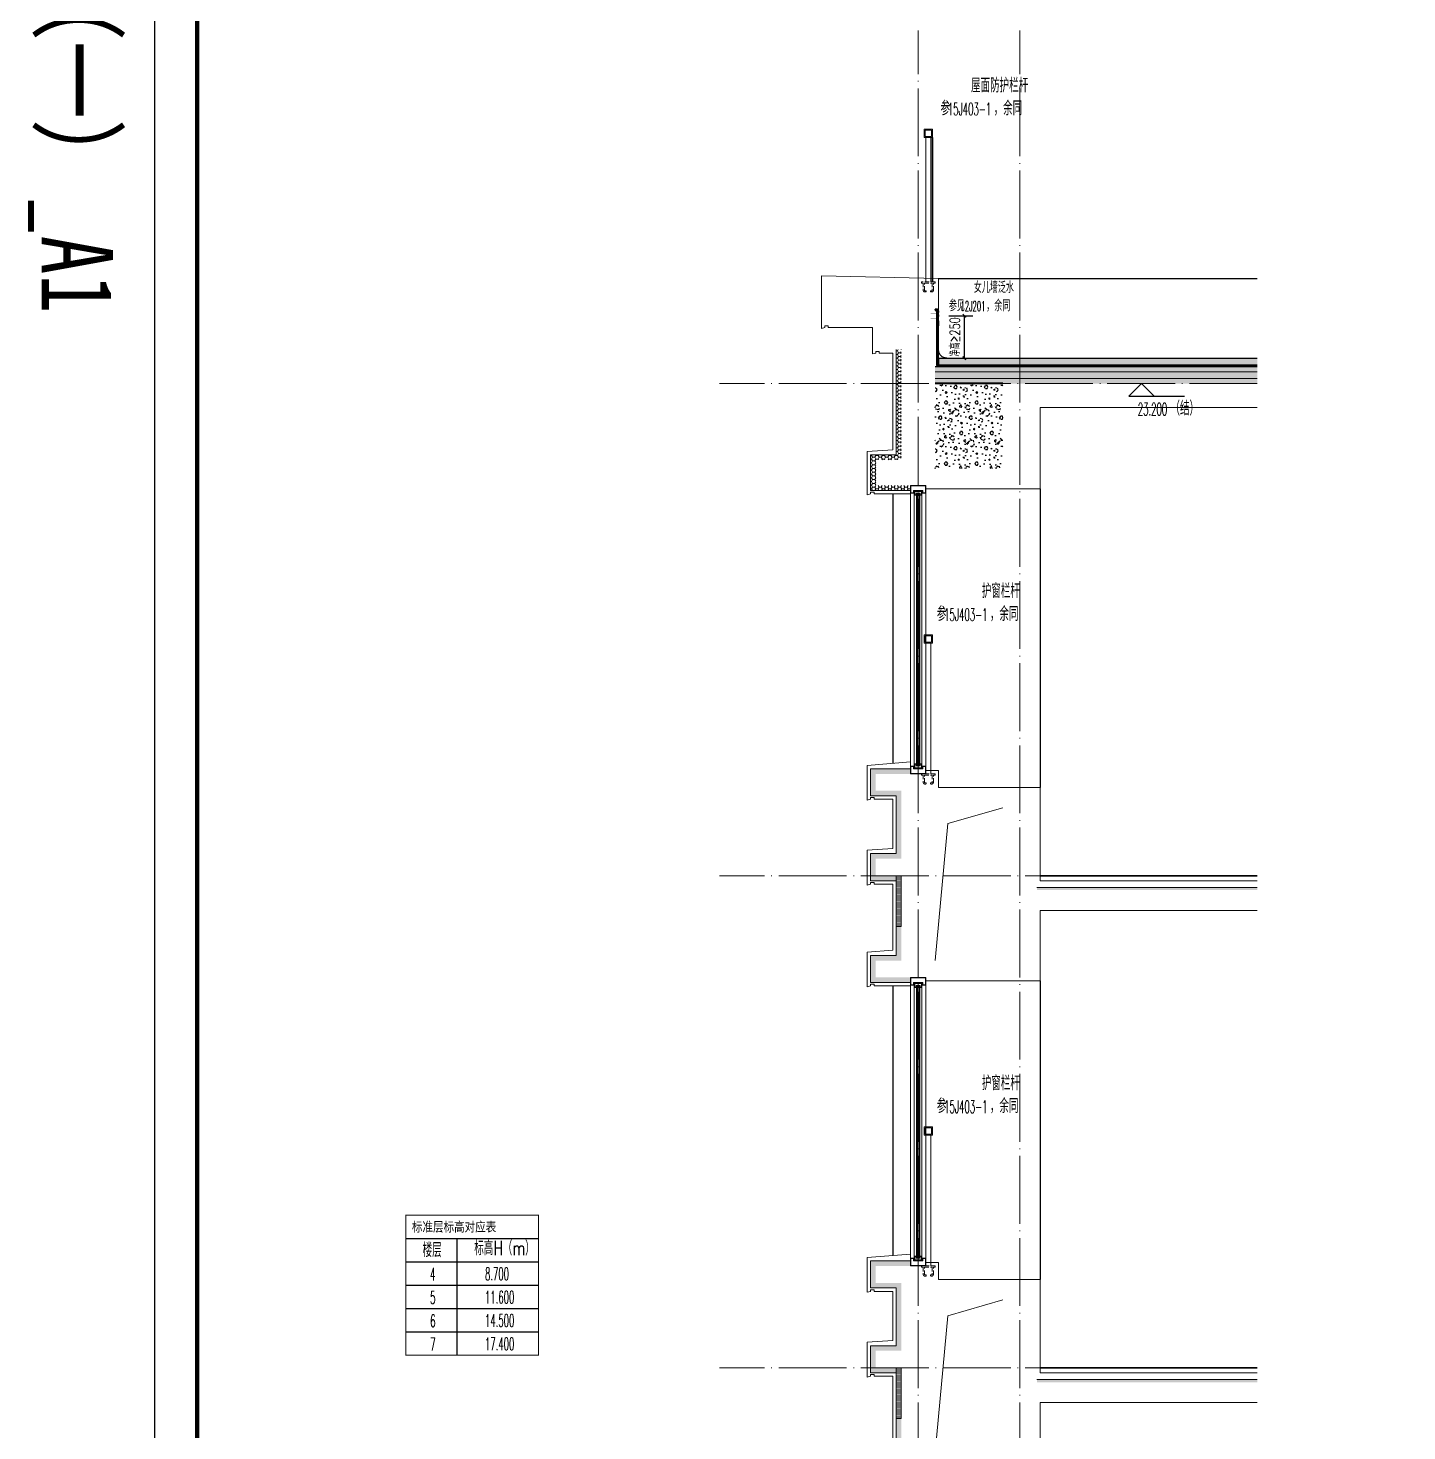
# Model space of a CAD drawing. Extents: x -518115 to 389031, y -231062 to 1628073.
# Drawn here: x 132084 to 140212, y -208077 to -199810 of the extents above; entities that cross this region are included whole.
import ezdxf
from ezdxf.xclip import XClip

# ---------------------------------------------------------------- set-up
doc = ezdxf.new("R2010")
doc.units = 0
doc.header["$LTSCALE"] = 1000
doc.header["$MEASUREMENT"] = 0
doc.header["$XCLIPFRAME"] = 0
doc.linetypes.add('DASH', pattern=[0.35, 0.25, -0.1])
doc.linetypes.add('DOTE', pattern=[2.42, 2, -0.2, 0.02, -0.2])
for name, color, linetype in [('3-屋面构造层', 157, 'Continuous'), ('C-Sheet-图框', 101, 'Continuous'), ('DIM_ELEV', 3, 'Continuous'), ('DIM_IDEN', 67, 'Continuous'), ('PUB_TEXT', 4, 'Continuous'), ('Stair-栏杆', 142, 'Continuous'), ('SURFACE', 6, 'Continuous'), ('图框', 140, 'Continuous'), ('导图字', 7, 'Continuous'), ('看线', 251, 'Continuous'), ('立面-看线', 251, 'Continuous')]:
    doc.layers.add(name, color=color, linetype=linetype)
for name, color, linetype, lineweight in [('DOTE', 19, 'DOTE', 9), ('PUB_HATCH', 8, 'Continuous', 9), ('S_WINDOW', 144, 'Continuous', 15), ('WALL', 9, 'Continuous', 40), ('内粉刷', 37, 'Continuous', 9), ('立面-栏杆', 105, 'Continuous', 15), ('立面-洞口示意', 152, 'Continuous', 13), ('细细', 250, 'Continuous', 0)]:
    doc.layers.add(name, color=color, linetype=linetype, lineweight=lineweight)
doc.layers.add('yichutu', color=7, linetype='Continuous', true_color=0xffffff, plot=False)
doc.styles.add('_TCH_DIM', font='SIMPLEX.shx', dxfattribs={"width": 0.7, "bigfont": 'GBCBIG.shx'})
doc.styles.add('_TCH_DIM_T3', font='SIMPLEX.shx', dxfattribs={"width": 0.494118, "bigfont": 'GBCBIG.shx'})
doc.styles.add('宋体', font='', dxfattribs={"height": 50})
doc.styles.add('黑体', font='')
doc.styles.get('宋体').set_extended_font_data('SimSun')
doc.styles.get('黑体').set_extended_font_data('SimHei')
doc.dimstyles.new('_TCH_ARCH&&20', dxfattribs={"dimtxt": 59.5, "dimasz": 20, "dimexe": 50, "dimexo": 60, "dimgap": 25.25, "dimtad": 1, "dimdec": 0, "dimzin": 0, "dimdsep": 46, "dimtxsty": '_TCH_DIM_T3', "dimblk": 'ARCHTICK', "dimcen": 0.09, "dimclrt": 7, "dimazin": 2, "dimtfac": 1, "dimtdec": 0, "dimtix": 1, "dimtmove": 2, "dimatfit": 3, "dimfxl": 1, "dimtolj": 1, "dimtzin": 0, "dimarcsym": 0})
pattern_1 = [(315, (-1092889.3176, -488431.8362), (-1.767766953, -1.767766953), []), (315, (-1092888.139, -488431.8362), (-1.767766953, -1.767766953), [])]
pattern_2 = [(315, (-1092889.3176, -490170.0743), (-1.767766953, -1.767766953), []), (315, (-1092888.139, -490170.0743), (-1.767766953, -1.767766953), [])]

# ---------------------------------------------------------------- blocks, each defined once
blk = doc.blocks.new('A$C008776C7')
at = {"layer": '细细'}
h = blk.add_hatch(dxfattribs=at)
h.set_pattern_fill('金属', color=256, style=0)
h.set_pattern_definition(pattern_1)
h.paths.add_polyline_path([(0, 1655), (20, 1655), (20, 1668.5), (70, 1668.5), (70, 1655), (90, 1655), (90, 1700), (0, 1700)])
h.paths.add_polyline_path([(18, 1670.5), (18, 1657), (2, 1657), (2, 1698), (88, 1698), (88, 1657), (72, 1657), (72, 1670.5)], flags=16)
h = blk.add_hatch(dxfattribs=at)
h.set_pattern_fill('金属', color=256, style=0)
h.set_pattern_definition(pattern_1)
h.paths.add_polyline_path([(67.5, 1666.5), (67.5, 1641.5), (55.5, 1641.5), (55.5, 1651.5), (34.5, 1651.5), (34.5, 1641.5), (22.5, 1641.5), (22.5, 1666.5)])
h.paths.add_polyline_path([(24.5, 1664.5), (24.5, 1643.5), (32.5, 1643.5), (32.5, 1653.5), (57.5, 1653.5), (57.5, 1643.5), (65.5, 1643.5), (65.5, 1664.5)], flags=16)
h = blk.add_hatch(color=256, dxfattribs=at)
edge = h.paths.add_edge_path()
edge.add_line((40.5, 1651.5), (40.5, 1639.5))
edge.add_arc((45, 1631.2), 9.44, 61.51755, 118.48245, ccw=False)
edge.add_line((49.5, 1639.5), (49.5, 1651.5))
edge.add_arc((45, 1659.8), 9.44, 241.51755, 298.48245, ccw=False)
h = blk.add_hatch(dxfattribs=at)
h.set_pattern_fill('金属', color=256, style=0)
h.set_pattern_definition(pattern_2)
h.paths.add_polyline_path([(0, 45), (20, 45), (20, 31.5), (70, 31.5), (70, 45), (90, 45), (90, 0), (0, 0)])
h.paths.add_polyline_path([(18, 29.5), (18, 43), (2, 43), (2, 2), (88, 2), (88, 43), (72, 43), (72, 29.5)], flags=16)
h = blk.add_hatch(dxfattribs=at)
h.set_pattern_fill('金属', color=256, style=0)
h.set_pattern_definition(pattern_2)
h.paths.add_polyline_path([(67.5, 33.5), (67.5, 58.5), (55.5, 58.5), (55.5, 48.5), (34.5, 48.5), (34.5, 58.5), (22.5, 58.5), (22.5, 33.5)])
h.paths.add_polyline_path([(24.5, 35.5), (24.5, 56.5), (32.5, 56.5), (32.5, 46.5), (57.5, 46.5), (57.5, 56.5), (65.5, 56.5), (65.5, 35.5)], flags=16)
h = blk.add_hatch(color=256, dxfattribs=at)
edge = h.paths.add_edge_path()
edge.add_line((40.5, 48.5), (40.5, 60.5))
edge.add_arc((45, 68.8), 9.44, 241.51755, 298.48245)
edge.add_line((49.5, 60.5), (49.5, 48.5))
edge.add_arc((45, 40.2), 9.44, 61.51755, 118.48245)
at = {"layer": 'S_WINDOW'}
for p, q in [((0, 45), (0, 1655)), ((90, 45), (90, 1655)), ((22.5, 58.5), (22.5, 1641.5)), ((67.5, 58.5), (67.5, 1641.5))]:
    blk.add_line(p, q, dxfattribs=at)
for points in [[(90, 1700), (90, 1655), (70, 1655), (70, 1668.5), (20, 1668.5), (20, 1655), (0, 1655), (0, 1700)], [(88, 1698), (88, 1657), (72, 1657), (72, 1670.5), (18, 1670.5), (18, 1657), (2, 1657), (2, 1698)], [(67.5, 1666.5), (67.5, 1641.5), (55.5, 1641.5), (55.5, 1651.5), (34.5, 1651.5), (34.5, 1641.5), (22.5, 1641.5), (22.5, 1666.5)], [(65.5, 1664.5), (65.5, 1643.5), (57.5, 1643.5), (57.5, 1653.5), (32.5, 1653.5), (32.5, 1643.5), (24.5, 1643.5), (24.5, 1664.5)], [(90, 0), (90, 45), (70, 45), (70, 31.5), (20, 31.5), (20, 45), (0, 45), (0, 0)], [(88, 2), (88, 43), (72, 43), (72, 29.5), (18, 29.5), (18, 43), (2, 43), (2, 2)], [(67.5, 33.5), (67.5, 58.5), (55.5, 58.5), (55.5, 48.5), (34.5, 48.5), (34.5, 58.5), (22.5, 58.5), (22.5, 33.5)], [(65.5, 35.5), (65.5, 56.5), (57.5, 56.5), (57.5, 46.5), (32.5, 46.5), (32.5, 56.5), (24.5, 56.5), (24.5, 35.5)]]:
    blk.add_lwpolyline(points, close=True, dxfattribs=at)
at = {"layer": '细细'}
for points in [[(34.5, 1641.5), (34.5, 58.5)], [(40.5, 60.5), (40.5, 1651.5)], [(49.5, 60.5), (49.5, 1651.5)], [(55.5, 1641.5), (55.5, 58.5)]]:
    blk.add_lwpolyline(points, dxfattribs=at)
for points in [[(40.5, 1651.5), (40.5, 1639.5, -0.253805), (49.5, 1639.5), (49.5, 1651.5, -0.253805)], [(40.5, 48.5), (40.5, 60.5, 0.253805), (49.5, 60.5), (49.5, 48.5, 0.253805)]]:
    blk.add_lwpolyline(points, format="xyb", close=True, dxfattribs=at)
blk = doc.blocks.new('A$C02E370A9')
at = {"layer": 'PUB_TEXT', "style": '_TCH_DIM'}
for s, height, width, p in [('护窗栏杆', 84.4, 0.7, (290.1, 215.7)), ('参', 84.4, 0.7, (25.2, 81)), ('，余同', 84.4, 0.7, (337.7, 81)), ('15J403-1', 74.38, 0.494118, (68.2, 81))]:
    blk.add_text(s, height=height, dxfattribs=dict(at, width=width)).set_placement(p)
blk = doc.blocks.new('A$C164D20CD')
at = {"layer": '立面-栏杆'}
for p, q in [((-55, 0), (-55, 770)), ((-25, 770), (-25, 0))]:
    blk.add_line(p, q, dxfattribs=at)
at = {"layer": '立面-栏杆', "linetype": 'DASH', "ltscale": 0.1}
for p, q in [((0, 0), (-80, 0)), ((-80, 0), (-80, -7.1)), ((0, -7.1), (0, 0)), ((-80, -7.1), (-69.7, -7.1)), ((-69.7, -7.1), (-69.7, -51)), ((-62.5, -7.1), (-17.6, -7.1)), ((-62.5, -51), (-62.5, -7.1)), ((-55.3, -52.8), (-60.7, -52.8)), ((-60.7, -60), (-55.3, -60)), ((-52.6, -57.3), (-52.6, -55.5)), ((-27.5, -55.5), (-27.5, -57.3)), ((-19.4, -52.8), (-24.8, -52.8)), ((-24.8, -60), (-19.4, -60)), ((-17.6, -7.1), (-17.6, -51)), ((-10.4, -7.1), (0, -7.1)), ((-10.4, -51), (-10.4, -7.1))]:
    blk.add_line(p, q, dxfattribs=at)
at = {"layer": '立面-栏杆'}
for points in [[(-15, 820), (-65, 820), (-65, 770), (-15, 770)], [(-21, 814), (-59, 814), (-59, 776), (-21, 776)]]:
    blk.add_lwpolyline(points, close=True, dxfattribs=at)
at = {"layer": '立面-栏杆', "linetype": 'DASH', "ltscale": 0.1}
for centre, major_axis, start_param, end_param in [((-60.7, -51), (6.36, 6.36), 2.356194, 3.926991), ((-60.7, -51), (1.27, 1.27), 2.356194, 3.926991), ((-55.3, -55.5), (1.91, 1.91), 5.497787, 7.068583), ((-55.3, -57.3), (1.91, 1.91), 3.926991, 5.497787), ((-24.8, -55.5), (1.91, 1.91), 0.785398, 2.356194), ((-22.9, -55.4), (3.53, 3.53), 2.748894, 3.534292), ((-19.4, -51), (-6.36, 6.36), 2.356194, 3.926991), ((-19.4, -51), (-1.27, 1.27), 2.356194, 3.926991)]:
    blk.add_ellipse(centre, major_axis=major_axis, ratio=1, start_param=start_param, end_param=end_param, dxfattribs=at)
blk = doc.blocks.new('FSDFSFSFSFEFSFESF')
at = {"layer": 'PUB_HATCH'}
h = blk.add_hatch(dxfattribs=at)
h.set_pattern_fill('HONEY', color=256, scale=8, style=0)
h.set_pattern_definition([(0, (1159353.776, 417228.872), (19.05, 10.99852), [12.7, -25.4]), (120, (1159353.776, 417228.872), (-19.0499977, 10.998524), [12.7, -25.4]), (60, (1159353.776, 417228.872), (2.3e-06, 21.997044), [-25.4, 12.7])])
h.paths.add_polyline_path([(1114278.3, 465143.4), (1114128.3, 465143.4), (1114128.3, 465243.4), (1114278.3, 465243.4), (1114278.3, 465643.4), (1114128.3, 465643.4), (1114128.3, 465743.4), (1114333.3, 465743.4), (1114333.3, 465773.4), (1114098.3, 465773.4), (1114098.3, 465613.4), (1114248.3, 465613.4), (1114248.3, 465513.4), (1114248.3, 465273.4), (1114098.3, 465273.4), (1114098.3, 465113.4), (1114248.3, 465113.4), (1114248.3, 464673.4), (1114098.3, 464673.4), (1114098.3, 464513.4), (1114333.3, 464513.4), (1114333.3, 464543.4), (1114128.3, 464543.4), (1114128.3, 464643.4), (1114278.3, 464643.4)])
at = {"layer": '立面-看线'}
h = blk.add_hatch(dxfattribs=at)
h.set_pattern_fill('HONEY', color=256, scale=7)
h.set_pattern_definition([(0, (313825.034, 79696.42), (16.66875, 9.623705), [11.1125, -22.225]), (120, (313825.034, 79696.42), (-16.66874801, 9.62370845), [11.1125, -22.225]), (60, (313825.034, 79696.42), (1.99e-06, 19.24741345), [-22.225, 11.1125])])
h.paths.add_polyline_path([(1116376.8, 465073.4), (1115078.3, 465073.4), (1115078.3, 465058.4), (1116376.8, 465058.4)])
at = {"layer": 'PUB_HATCH', "color": 215, "true_color": 0xa953a0}
blk.add_line((1115078.3, 465073.4), (1116376.8, 465073.4), dxfattribs=at)
blk.add_lwpolyline([(1114333.3, 465773.4), (1114098.3, 465773.4), (1114098.3, 465613.4), (1114248.3, 465613.4), (1114248.3, 465513.4), (1114248.3, 465513.4), (1114248.3, 465273.4), (1114098.3, 465273.4), (1114098.3, 465113.4), (1114248.3, 465113.4), (1114248.3, 464673.4), (1114098.3, 464673.4), (1114098.3, 464513.4), (1114333.3, 464513.4)], dxfattribs=at)
at = {"layer": '内粉刷'}
for points in [[(1114333.3, 465813.4), (1114078.3, 465793.4), (1114078.3, 465593.4)], [(1114423.3, 465763.4), (1114498.3, 465763.4), (1114498.3, 465663.4), (1115098.3, 465663.4), (1115098.3, 465113.4)], [(1114118.3, 465593.4), (1114118.3, 465603.4), (1114098.3, 465603.4), (1114098.3, 465593.4), (1114078.3, 465588.4), (1114078.3, 465593.4)], [(1114118.3, 465593.4), (1114228.3, 465593.4), (1114228.3, 465493.4), (1114228.3, 465493.4), (1114228.3, 465303.4), (1114078.3, 465293.4), (1114078.3, 465093.4)], [(1114118.3, 465093.4), (1114118.3, 465103.4), (1114098.3, 465103.4), (1114098.3, 465093.4), (1114078.3, 465088.4), (1114078.3, 465093.4)], [(1114118.3, 465093.4), (1114228.3, 465093.4), (1114228.3, 464703.4), (1114078.3, 464693.4), (1114078.3, 464493.4)], [(1116376.8, 465113.4), (1115098.3, 465113.4)], [(1114423.3, 464523.4), (1115098.3, 464523.4), (1115098.3, 464938.4), (1116376.8, 464938.4)], [(1114118.3, 464493.4), (1114118.3, 464503.4), (1114098.3, 464503.4), (1114098.3, 464493.4), (1114078.3, 464488.4), (1114078.3, 464493.4)], [(1114118.3, 464493.4), (1114333.3, 464493.4)]]:
    blk.add_lwpolyline(points, dxfattribs=at)
at = {"layer": '看线'}
for p, q in [((1114228.3, 467393.4), (1114228.3, 465805.1)), ((1115098.3, 467423.4), (1115098.3, 465663.4))]:
    blk.add_line(p, q, dxfattribs=at)
at = {"layer": '看线', "color": 32}
for p, q in [((1116376.8, 465143.4), (1115098.3, 465143.4)), ((1115098.3, 465143.4), (1116376.8, 465143.4))]:
    blk.add_line(p, q, dxfattribs=at)
at = {"layer": '立面-洞口示意'}
blk.add_lwpolyline([(1114478.3, 464643.4), (1114552.4, 465449.9), (1114878.3, 465543.4)], dxfattribs=at)
for name, p in [('A$C008776C7', (1114333.3, 465743.4)), ('A$C02E370A9', (1114463.3, 466563.4)), ('A$C164D20CD', (1114478.3, 465743.4))]:
    blk.add_blockref(name, p)
blk = doc.blocks.new('_ArchTick')
at = {"color": 0, "linetype": 'ByBlock', "const_width": 0.4}
blk.add_lwpolyline([(-0.5, -0.5), (0.5, 0.5)], dxfattribs=at)
blk = doc.blocks.new('*D337')
at = {"layer": 'Defpoints', "color": 0, "transparency": 16777216}
for p in [(137450.6, -201505), (137603.1, -201505), (137450.6, -201755)]:
    blk.add_point(p, dxfattribs=at)
at = {"layer": 'DIM_IDEN', "color": 0, "lineweight": -2, "transparency": 16777216}
for p, q in [((137510.6, -201505), (137653.1, -201505)), ((137603.1, -201755), (137603.1, -201505)), ((137510.6, -201755), (137653.1, -201755))]:
    blk.add_line(p, q, dxfattribs=at)
at = {"layer": 'DIM_IDEN', "color": 0, "lineweight": -2, "transparency": 16777216, "xscale": 20, "yscale": 20, "zscale": 20}
for p, rotation in [((137603.1, -201505), 90), ((137603.1, -201755), 270)]:
    blk.add_blockref('_ArchTick', p, dxfattribs=dict(at, rotation=rotation))
at = {"layer": 'DIM_IDEN', "color": 7, "transparency": 16777216, "insert": (137546.5, -201630), "char_height": 59.5, "attachment_point": 5, "rotation": 90, "style": '_TCH_DIM_T3'}
blk.add_mtext('\\A1;{\\W0.70588;净高≥250}', dxfattribs=at)
blk = doc.blocks.new('A$C05102146')
at = {"layer": 'PUB_TEXT', "style": '_TCH_DIM'}
for s, height, width, p in [('屋面防护栏杆', 84.4, 0.7, (226.9, 215.7)), ('参', 84.4, 0.7, (47.3, 81)), ('，余同', 84.4, 0.7, (359.8, 81)), ('15J403-1', 74.38, 0.494118, (90.3, 81))]:
    blk.add_text(s, height=height, dxfattribs=dict(at, width=width)).set_placement(p)
blk = doc.blocks.new('A$C40486AD2')
at = {"layer": 'PUB_TEXT', "style": '_TCH_DIM'}
for s, height, width, p in [('女儿墙泛水', 67.52, 0.7, (254.8, 115.3)), ('，余同', 67.52, 0.7, (327.8, 7.5)), ('参见', 67.52, 0.7, (107.7, 7.5)), ('12J201', 59.5, 0.494118, (176.6, 7.5))]:
    blk.add_text(s, height=height, dxfattribs=dict(at, width=width)).set_placement(p)
blk = doc.blocks.new('FGHFG4334GDFGDFFGGGGGGDFG4G')
at = {"layer": 'SURFACE', "const_width": 2.25}
for points in [[(46.5, 0), (0, 0)], [(46.5, -27.6), (0, -27.6)]]:
    blk.add_lwpolyline(points, dxfattribs=at)
at = {"layer": 'SURFACE', "const_width": 1.5}
blk.add_lwpolyline([(46.5, 17.2, -1), (46.5, 5.2), (46.5, -6.8, -1), (46.5, -18.8), (46.5, -36.8), (52.5, -48), (52.5, -72.8)], format="xyb", dxfattribs=at)
blk = doc.blocks.new('FGDGDGD')
at = {"layer": '3-屋面构造层'}
h = blk.add_hatch(dxfattribs=at)
h.set_pattern_fill('隔热材料01', color=256, scale=7.692308, style=0)
h.set_pattern_definition([(270, (9.5186, 433.228), (3.846153863, -7e-16), [0.385980771, -3.460173092]), (270, (6.637, 433.228), (3.846153863, -7e-16), [0.385980771, -3.460173092]), (90, (8.5996, 430.618), (-3.846153863, 2e-16), [0.385980771, -3.460173092]), (90, (7.556, 430.618), (-3.846153863, 2e-16), [0.385980771, -3.460173092]), (180, (10.002, 430), (-5e-16, -3.846153863), [3.848019248, 0.001865385]), (135, (8.9282, 430.193), (2e-16, 3.846144175), [0.328307694, -5.110980792]), (116.56505, (12.5422, 430.4251), (8.6793e-06, 3.8461487416), [0.215769232, -8.384500037]), (116.56505, (8.696, 430.4251), (8.6793e-06, 3.8461487416), [0.215769232, -8.384500037]), (153.43495, (13.1603, 430), (-8.679e-06, 3.846148742), [0.431538463, -8.168730805]), (153.43495, (9.3142, 430), (-8.679e-06, 3.846148742), [0.431538463, -8.168730805]), (63.43495, (12.4457, 431.0041), (-8.6793e-06, 3.8461487416), [2.054923086, -6.545346183]), (63.43495, (8.5996, 431.0041), (-8.6793e-06, 3.8461487416), [2.054923086, -6.545346183]), (116.56505, (13.3647, 433.228), (8.6793e-06, 3.8461487416), [0.215769232, -8.384500037]), (116.56505, (9.5186, 433.228), (8.6793e-06, 3.8461487416), [0.215769232, -8.384500037]), (135, (9.422, 433.421), (2e-16, 3.846144175), [0.328307694, -5.110980792]), (153.43495, (13.036, 433.6532), (-8.679e-06, 3.846148742), [0.431538463, -8.168730805]), (153.43495, (9.19, 433.6532), (-8.679e-06, 3.846148742), [0.431538463, -8.168730805]), (45, (6.7336, 433.421), (2e-16, 3.846144175), [0.328307694, -5.110980792]), (63.43495, (10.4833, 433.228), (-8.6793e-06, 3.8461487416), [0.215769232, -8.384500037]), (63.43495, (6.6371, 433.228), (-8.6793e-06, 3.8461487416), [0.215769232, -8.384500037]), (26.56505, (10.812, 433.6532), (8.679e-06, 3.846148742), [0.431538463, -8.168730805]), (26.56505, (6.9658, 433.6532), (8.679e-06, 3.846148742), [0.431538463, -8.168730805]), (116.56505, (11.4023, 431.0041), (8.6793e-06, 3.8461487416), [2.054923086, -6.545346183]), (116.56505, (7.5561, 431.0041), (8.6793e-06, 3.8461487416), [2.054923086, -6.545346183]), (45, (7.2275, 430.193), (2e-16, 3.846144175), [0.328307694, -5.110980792]), (63.43495, (11.3058, 430.4251), (-8.6793e-06, 3.8461487416), [0.215769232, -8.384500037]), (63.43495, (7.4596, 430.4251), (-8.6793e-06, 3.8461487416), [0.215769232, -8.384500037]), (26.56505, (10.6877, 430), (8.679e-06, 3.846148742), [0.431538463, -8.168730805]), (26.56505, (6.8415, 430), (8.679e-06, 3.846148742), [0.431538463, -8.168730805])])
edge = h.paths.add_edge_path()
edge.add_arc((682180.8, 585366.2), 9.23, 450, 540, ccw=False)
edge.add_line((682180.8, 585375.4), (682191.6, 585375.4))
edge.add_line((682191.6, 585375.4), (682191.6, 585366.2))
edge.add_line((682191.6, 585366.2), (682171.6, 585366.2))
h = blk.add_hatch(dxfattribs=at)
h.set_pattern_fill('混凝土', color=256, scale=5, angle=-1.14576, style=0)
h.set_pattern_definition([(48.854237, (-82751.966, -43707.863), (35.7930991, -3.8540962), [3.75, -41.25]), (353.854237, (-82751.966, -43707.863), (-6.1841378, 37.7408106), [3, -33]), (99.305637, (-82748.983, -43708.185), (29.6089874, 33.886691), [3.1870095, -35.0571056]), (45.038437, (-82751.766, -43697.865), (53.1858973, -9.3413237), [5.625, -61.875]), (95.489837, (-82747.334, -43698.644), (47.6977146, 47.7616795), [4.7805144, -52.58565]), (350.038437, (-82751.766, -43697.865), (47.6976773, 47.7617167), [4.5, -49.5]), (19.854237, (-82746.817, -43700.465), (29.4368469, -20.7237073), [3.75, -41.25]), (324.854237, (-82746.817, -43700.465), (12.8883392, 36.0069862), [3, -33]), (70.305637, (-82744.364, -43702.192), (42.3251977, 15.2832459), [3.1870095, -35.0571056]), (36.3542372, (-82751.966, -43707.863), (0.9406985, 16.62920733), [0, -32.6, 0, -33.5, 0, -33.125]), (6.3542372, (-82751.966, -43707.863), (13.54517982, 19.45362572), [0, -19.1, 0, -31.85, 0, -12.625]), (326.3542372, (-82763.114, -43707.64), (26.66323482, -1.66123381), [0, -12.5, 0, -39, 0, -51.75]), (316.3542372, (-82768.113, -43707.54), (29.2535633, 4.4211788), [0, -16.25, 0, -25.9, 0, -36.75])])
h.paths.add_polyline_path([(674875.1, 585046.2), (674875.1, 585086.2), (682171.6, 585086.2), (682171.6, 585046.2)])
h = blk.add_hatch(dxfattribs=at)
h.set_pattern_fill('焦渣矿渣', color=256, scale=4, angle=-1.14576, style=0)
h.set_pattern_definition([(358.8542372, (-82751.966, -43697.863), (8.27546507, 13.69326162), [1.6, -14.4]), (298.8542372, (-82751.966, -43697.863), (15.99644496, -0.32013217), [1.6, -14.4]), (238.8542372, (-82750.366, -43697.895), (7.72097989, -14.0133938), [1.6, -14.4]), (268.8542372, (-82745.567, -43697.991), (15.83683295, -8.3183365), [2.4, -11.456]), (268.8542372, (-82743.967, -43698.023), (15.83683295, -8.3183365), [2.4, -11.456]), (268.8542372, (-82742.368, -43698.055), (15.83683295, -8.3183365), [2.4, -11.456])])
h.paths.add_polyline_path([(674875.1, 585006.2), (674875.1, 585036.2), (682191.6, 585036.2), (682191.6, 585006.2)])
h = blk.add_hatch(dxfattribs=at)
h.set_pattern_fill('隔热材料03', color=256, scale=12.5, style=0)
h.set_pattern_definition([(113.578, (-500407.8114, 374696.8656), (-0.0086926214, 6.2699620763), [1.075, -0.5693125, 2.8375, -0.5693125, 1.075, -0.6825]), (66.42, (-500406.1744, 374696.8656), (2.727787851, 6.0425e-05), [1.075, -0.5693125, 2.840375, -0.5693125, 1.075, -0.6825]), (180, (-500406.1744, 374696.8656), (0, 6.25), [1.636625, -1.0910625]), (180, (-500407.538, 374702.4906), (0, 6.25), [1.636625, -1.0910625]), (90, (-500405.7427, 374697.8548), (2.72775, 2e-16), [0.52175, -5.72825]), (90, (-500407.1066, 374700.9798), (2.72775, 2e-16), [0.52175, -5.72825]), (90, (-500408.2427, 374697.8548), (2.72775, 2e-16), [0.52175, -5.72825]), (90, (-500409.6066, 374700.9798), (2.72775, 2e-16), [0.52175, -5.72825])])
edge = h.paths.add_edge_path()
edge.add_line((682177.8, 585086.2), (682177.8, 585050.2))
edge.add_arc((682171.6, 585050.2), 6.25, 270, 360, ccw=False)
edge.add_line((682171.6, 585044), (682171.6, 585086.2))
edge.add_line((682171.6, 585086.2), (682177.8, 585086.2))
h = blk.add_hatch(dxfattribs=at)
h.set_pattern_fill('加气混凝土', color=256, scale=5, style=0)
h.set_pattern_definition([(0, (-82734.266, -43726.163), (30, 60), [0, -60]), (0, (-82769.366, -43734.263), (30, 60), [0, -60]), (0, (-82749.866, -43734.863), (30, 60), [0, -60]), (0, (-82728.566, -43717.163), (30, 60), [0, -60]), (0, (-82753.466, -43737.863), (30, 60), [0, -60]), (0, (-82722.566, -43679.363), (30, 60), [0, -60]), (0, (-82740.866, -43684.163), (30, 60), [0, -60]), (0, (-82731.266, -43691.663), (30, 60), [0, -60]), (0, (-82780.166, -43692.863), (30, 60), [0, -60]), (0, (-82750.766, -43695.563), (30, 60), [0, -60]), (0, (-82762.166, -43710.863), (30, 60), [0, -60]), (0, (-82761.566, -43733.363), (30, 60), [0, -60]), (0, (-82739.066, -43735.763), (30, 60), [0, -60]), (0, (-82722.566, -43709.363), (30, 60), [0, -60]), (0, (-82778.666, -43718.663), (30, 60), [0, -60]), (0, (-82773.566, -43708.463), (30, 60), [0, -60]), (0, (-82750.166, -43712.663), (30, 60), [0, -60]), (0, (-82758.566, -43721.363), (30, 60), [0, -60]), (0, (-82763.366, -43701.563), (30, 60), [0, -60]), (0, (-82755.866, -43679.063), (30, 60), [0, -60]), (0, (-82776.266, -43731.263), (30, 60), [0, -60]), (0, (-82743.266, -43691.363), (30, 60), [0, -60]), (0, (-82771.166, -43690.463), (30, 60), [0, -60]), (0, (-82775.966, -43682.663), (30, 60), [0, -60]), (130.601294, (-82726.2516, -43698.149), (-149.999998343, 180.000000787), [2.6341554, -1103.7111]), (18.4349488, (-82730.537, -43697.006), (149.99999945, 59.99999956), [2.710524, -376.76279]), (90, (-82730.537, -43699.578), (30, 60), [2.5714284, -117.428565]), (161.565051, (-82727.966, -43700.435), (-150.000000755, 59.99999553), [2.710524, -376.76279]), (53.1301023, (-82727.966, -43700.435), (30.00000006, 59.99999997), [2.857143, -297.14285]), (135, (-82725.68, -43731.006), (-30.00000363, 59.99999594), [2.424366, -167.28126]), (45, (-82729.109, -43731.006), (29.9999998, 59.99999976), [2.424366, -167.28126]), (135, (-82727.394, -43732.72), (-30.00000363, 59.99999594), [2.424366, -167.28126]), (45, (-82727.394, -43732.72), (29.9999998, 59.99999976), [2.424366, -167.28126]), (116.565051, (-82754.537, -43690.72), (-5.2e-06, 119.9999967), [3.1943826, -63.88765]), (180, (-82755.966, -43687.863), (-30, 60), [3.4285716, -56.571425]), (63.434949, (-82760.823, -43690.72), (3e-07, 119.9999994), [3.1943826, -63.88765]), (116.565051, (-82759.394, -43693.58), (-5.2e-06, 119.9999967), [3.1943826, -63.88765]), (0, (-82759.394, -43693.58), (30, 60), [3.4285716, -56.571425]), (63.434949, (-82755.966, -43693.58), (3e-07, 119.9999994), [3.1943826, -63.88765]), (107.102728, (-82731.9658, -43711.0063), (-89.999996559, 300.000000484), [3.8861346, -1628.29025]), (143.972626, (-82733.1087, -43707.292), (-569.999992774, 419.999999525), [3.8861346, -812.202]), (180, (-82736.25, -43705.006), (-30, 60), [3.7142856, -56.28571]), (36.0273733, (-82743.1087, -43707.292), (569.999995788, 419.999995472), [3.8861346, -812.202]), (71.5650511, (-82744.252, -43710.721), (90.00000046, 299.99999948), [3.6140316, -375.85928]), (107.102728, (-82743.1087, -43714.4348), (-89.999996559, 300.000000484), [3.8861346, -1628.29025]), (143.972626, (-82739.966, -43716.7206), (-569.999992774, 419.999999525), [3.8861346, -812.202]), (0, (-82739.966, -43716.72), (30, 60), [3.7142856, -56.28571]), (36.0273733, (-82736.2516, -43716.7206), (569.999995788, 419.999995472), [3.8861346, -812.202]), (71.5650511, (-82733.109, -43714.435), (90.00000046, 299.99999948), [3.6140316, -375.85928]), (150.255118, (-82731.3944, -43683.006), (-90.000000213, 59.999999257), [2.303502, -481.43196]), (90, (-82733.394, -43684.15), (30, 60), [2.2857144, -117.714275]), (29.7448813, (-82733.3944, -43684.149), (90.000000053, 59.99999972), [2.303502, -481.43196]), (116.565051, (-82745.394, -43725.58), (-5.2e-06, 119.9999967), [3.1943826, -63.88765]), (168.690067, (-82746.823, -43722.7206), (-270.0000002, 59.999998494), [2.9137254, -608.96855]), (41.1859251, (-82751.9658, -43724.149), (749.999995456, 659.999994229), [3.0371844, -1272.5802]), (90, (-82751.966, -43727.006), (30, 60), [2.857143, -117.14285]), (138.814074, (-82749.68, -43729.0063), (-749.999986669, 660.000004204), [3.0371844, -1272.5802]), (16.6992442, (-82749.68, -43729.0063), (989.999992552, 299.999996858), [2.982945, -1249.85375]), (60.9453959, (-82746.823, -43728.149), (29.99999992, 59.999999469), [2.9416086, -1232.53395]), (109.983106, (-82770.5373, -43700.4348), (-150.000000565, 419.9999988885), [3.3442002, -1401.21975]), (155.556045, (-82771.68, -43697.292), (-390.0000014866, 179.99999626), [3.4522986, -1446.51315]), (24.4439547, (-82777.9658, -43697.292), (390.0000001945, 179.999999134), [3.4522986, -1446.51315]), (70.0168934, (-82779.1087, -43700.4348), (150.000000452, 419.999998958), [3.3442002, -1401.21975]), (109.983106, (-82777.9658, -43703.5777), (-150.000000565, 419.9999988885), [3.3442002, -1401.21975]), (160.016893, (-82774.823, -43704.7206), (-150.000000088, 59.999997267), [3.3442002, -698.93775]), (19.9831065, (-82774.823, -43704.7206), (149.999999176, 59.999999905), [3.3442002, -698.93775]), (70.0168934, (-82771.68, -43703.5777), (150.000000452, 419.999998958), [3.3442002, -1401.21975]), (122.005383, (-82748.2516, -43705.8634), (-30.000004026, 59.999996937), [2.6954232, -563.3434]), (18.4349488, (-82752.252, -43704.435), (149.99999945, 59.99999956), [2.710524, -376.76279]), (90, (-82752.252, -43707.006), (30, 60), [2.5714284, -117.428565]), (161.565051, (-82749.68, -43707.863), (-150.000000755, 59.99999553), [2.710524, -376.76279]), (54.4623222, (-82749.68, -43707.8634), (209.999999696, 299.99999955), [2.457807, -1029.82115]), (116.565051, (-82765.68, -43720.435), (-5.2e-06, 119.9999967), [3.1943826, -63.88765]), (180, (-82767.11, -43717.58), (-30, 60), [3.142857, -56.85714]), (59.0362434, (-82771.966, -43720.435), (30.000000098, 59.99999971), [3.3319728, -696.3822]), (120.963756, (-82770.2516, -43723.292), (-30.0000041, 59.999997245), [3.3319728, -696.3822]), (0, (-82770.25, -43723.29), (30, 60), [3.142857, -56.85714]), (63.434949, (-82767.11, -43723.29), (3e-07, 119.9999994), [3.1943826, -63.88765])])
h.paths.add_polyline_path([(682191.6, 584936.2), (674875.1, 584936.2), (674875.1, 584966.2), (682191.6, 584966.2)])
at = {"layer": '立面-看线'}
h = blk.add_hatch(dxfattribs=at)
h.set_pattern_fill('HONEY', color=256, scale=7)
h.set_pattern_definition([(0, (-799653.24, -415240.13), (16.66875, 9.623705), [11.1125, -22.225]), (120, (-799653.24, -415240.13), (-16.66874801, 9.62370845), [11.1125, -22.225]), (60, (-799653.24, -415240.13), (1.99e-06, 19.24741345), [-22.225, 11.1125])])
h.paths.add_polyline_path([(682191.6, 584966.2), (674875.1, 584966.2), (674875.1, 585006.2), (682191.6, 585006.2)])
at = {"layer": '3-屋面构造层'}
for p, q in [((682177.8, 585086.2), (674875.1, 585086.2)), ((682171.6, 585046.2), (674875.1, 585046.2)), ((682191.6, 585036.2), (674875.1, 585036.2)), ((682171.6, 585086.2), (682171.6, 585044))]:
    blk.add_line(p, q, dxfattribs=at)
at = {"layer": '3-屋面构造层', "color": 251, "linetype": 'DASH', "ltscale": 0.05, "true_color": 0x636466, "const_width": 2.5}
for points in [[(682056.6, 585042.7), (682171.6, 585042.7, 0.414214), (682179.1, 585050.2), (682179.1, 585366.2)], [(682056.6, 585039), (682171.6, 585039, 0.414214), (682182.8, 585050.2), (682182.8, 585366.2)]]:
    blk.add_lwpolyline(points, format="xyb", dxfattribs=at)
at = {"layer": '3-屋面构造层', "color": 251, "true_color": 0x636466}
for points in [[(682056.6, 585041.5), (682171.6, 585041.5, 0.414214), (682180.3, 585050.2), (682180.3, 585366.2)], [(682056.6, 585044), (682171.6, 585044, 0.414214), (682177.8, 585050.2), (682177.8, 585366.2)], [(682056.6, 585040.2), (682171.6, 585040.2, 0.414214), (682181.6, 585050.2), (682181.6, 585366.2), (682184.1, 585366.2), (682184.1, 585050.2, -0.414214), (682171.6, 585037.7), (682056.6, 585037.7)]]:
    blk.add_lwpolyline(points, format="xyb", dxfattribs=at)
at = {"layer": '3-屋面构造层', "ltscale": 0.8}
blk.add_lwpolyline([(682171.6, 585366.2, -0.414214), (682180.8, 585375.4), (682191.6, 585375.4), (682191.6, 585366.2), (682171.6, 585366.2)], format="xyb", dxfattribs=at)
at = {"layer": '3-屋面构造层', "color": 251, "linetype": 'DASH', "ltscale": 0.05, "true_color": 0x636466, "const_width": 2.5}
for points in [[(682042.7, 585039), (674875.1, 585039)], [(682056.6, 585042.7), (682042.7, 585039)]]:
    blk.add_lwpolyline(points, dxfattribs=at)
at = {"layer": '3-屋面构造层', "color": 251, "true_color": 0x636466}
for points in [[(682042.7, 585040.2), (674875.1, 585040.2)], [(674875.1, 585037.7), (682042.7, 585037.7)], [(682056, 585043.8), (682042.1, 585040.1)], [(682043.2, 585037.9), (682057.1, 585041.6)]]:
    blk.add_lwpolyline(points, dxfattribs=at)
at = {"layer": '3-屋面构造层'}
blk.add_arc((682121.6, 585136.2), 50, 270, 360, dxfattribs=at)
at = {"layer": 'PUB_HATCH', "color": 215, "true_color": 0xa953a0}
for p, q in [((682191.6, 585006.2), (674875.1, 585006.2)), ((682191.6, 584966.2), (674875.1, 584966.2))]:
    blk.add_line(p, q, dxfattribs=at)
at = {"layer": '3-屋面构造层', "color": 1, "xscale": -1}
blk.add_blockref('FGHFG4334GDFGDFFGGGGGGDFG4G', (682218.1, 585349), dxfattribs=at)
blk = doc.blocks.new('FGHFGFD')
at = {"layer": '立面-栏杆'}
for p, q in [((542633.8, 108636.1), (542633.8, 109486.1)), ((542663.8, 109486.1), (542663.8, 108636.1))]:
    blk.add_line(p, q, dxfattribs=at)
at = {"layer": '立面-栏杆', "linetype": 'DASH', "ltscale": 0.1}
for p, q in [((542688.8, 108636.1), (542608.8, 108636.1)), ((542608.8, 108636.1), (542608.8, 108629)), ((542608.8, 108629), (542619.1, 108629)), ((542619.1, 108629), (542619.1, 108585.1)), ((542626.3, 108629), (542671.3, 108629)), ((542626.3, 108585.1), (542626.3, 108629)), ((542633.5, 108583.3), (542628.1, 108583.3)), ((542628.1, 108576.1), (542633.5, 108576.1)), ((542636.2, 108578.8), (542636.2, 108580.6)), ((542661.4, 108580.6), (542661.4, 108578.8)), ((542669.5, 108583.3), (542664.1, 108583.3)), ((542664.1, 108576.1), (542669.5, 108576.1)), ((542671.3, 108629), (542671.3, 108585.1)), ((542678.5, 108629), (542688.8, 108629)), ((542678.5, 108585.1), (542678.5, 108629)), ((542688.8, 108629), (542688.8, 108636.1))]:
    blk.add_line(p, q, dxfattribs=at)
at = {"layer": '立面-栏杆'}
for points in [[(542673.8, 109536.1), (542623.8, 109536.1), (542623.8, 109486.1), (542673.8, 109486.1)], [(542667.8, 109530.1), (542629.8, 109530.1), (542629.8, 109492.1), (542667.8, 109492.1)]]:
    blk.add_lwpolyline(points, close=True, dxfattribs=at)
at = {"layer": '立面-栏杆', "linetype": 'DASH', "ltscale": 0.1}
for centre, major_axis, start_param, end_param in [((542628.1, 108585.1), (6.36, 6.36), 2.356194, 3.926991), ((542628.1, 108585.1), (1.27, 1.27), 2.356194, 3.926991), ((542633.5, 108580.6), (1.91, 1.91), 5.497787, 7.068583), ((542633.5, 108578.8), (1.91, 1.91), 3.926991, 5.497787), ((542664.1, 108580.6), (1.91, 1.91), 0.785398, 2.356194), ((542666, 108580.7), (3.53, 3.53), 2.748894, 3.534292), ((542669.5, 108585.1), (-6.36, 6.36), 2.356194, 3.926991), ((542669.5, 108585.1), (-1.27, 1.27), 2.356194, 3.926991)]:
    blk.add_ellipse(centre, major_axis=major_axis, ratio=1, start_param=start_param, end_param=end_param, dxfattribs=at)
blk = doc.blocks.new('GFDDDDRG')
at = {"layer": '图框'}
blk.add_lwpolyline([(923310, -107437), (923310, -159999), (893610, -159999), (893610, -107437)], close=True, dxfattribs=at)
blk.add_lwpolyline([(923310, -107437), (923310, -159999), (893610, -159999), (893610, -107437)], close=True, dxfattribs=at)
at = {"layer": '图框', "const_width": 50}
blk.add_lwpolyline([(894110, -159499), (922810, -159499), (922810, -108687), (894110, -108687)], close=True, dxfattribs=at)
blk = doc.blocks.new('yct-1051-594-26275-14850-25-1002.0')
at = {"layer": 'yichutu', "color": 7, "true_color": 0xffffff}
blk.add_lwpolyline([(0, 0), (0, 14850), (26275, 14850), (26275, 0)], close=True, dxfattribs=at)
blk = doc.blocks.new('A$C1F6240CC')
at = {"layer": 'PUB_HATCH'}
h = blk.add_hatch(dxfattribs=at)
h.set_pattern_fill('DOTS', color=251, scale=2, style=0)
h.set_pattern_definition([(0, (-2e-08, -300), (1.5875, 3.175), [0, -3.175])])
h.paths.add_polyline_path([(-30, -300), (0, -300), (0, -50), (0, 0), (0, 0), (0, 0), (-30, 0)])
at = {"layer": 'PUB_HATCH', "color": 5}
blk.add_lwpolyline([(0, 0), (-30, 0), (-30, -300), (0, -300)], close=True, dxfattribs=at)

msp = doc.modelspace()

# ---------------------------------------------------------------- hatches: boundary and pattern name
at = {"layer": '3-屋面构造层'}
h = msp.add_hatch(dxfattribs=at)
h.set_pattern_fill('加气混凝土', color=251, scale=15, style=0)
h.set_pattern_definition([(0, (-976994.58, -673003.31), (90, 180), [0, -180]), (0, (-977099.88, -673027.61), (90, 180), [0, -180]), (0, (-977041.38, -673029.41), (90, 180), [0, -180]), (0, (-976977.48, -672976.31), (90, 180), [0, -180]), (0, (-977052.18, -673038.41), (90, 180), [0, -180]), (0, (-976959.48, -672862.91), (90, 180), [0, -180]), (0, (-977014.38, -672877.31), (90, 180), [0, -180]), (0, (-976985.58, -672899.81), (90, 180), [0, -180]), (0, (-977132.28, -672903.41), (90, 180), [0, -180]), (0, (-977044.08, -672911.51), (90, 180), [0, -180]), (0, (-977078.28, -672957.41), (90, 180), [0, -180]), (0, (-977076.48, -673024.91), (90, 180), [0, -180]), (0, (-977008.98, -673032.11), (90, 180), [0, -180]), (0, (-976959.48, -672952.91), (90, 180), [0, -180]), (0, (-977127.78, -672980.81), (90, 180), [0, -180]), (0, (-977112.48, -672950.21), (90, 180), [0, -180]), (0, (-977042.28, -672962.81), (90, 180), [0, -180]), (0, (-977067.48, -672988.91), (90, 180), [0, -180]), (0, (-977081.88, -672929.51), (90, 180), [0, -180]), (0, (-977059.38, -672862.01), (90, 180), [0, -180]), (0, (-977120.58, -673018.61), (90, 180), [0, -180]), (0, (-977021.58, -672898.91), (90, 180), [0, -180]), (0, (-977105.28, -672896.21), (90, 180), [0, -180]), (0, (-977119.68, -672872.81), (90, 180), [0, -180]), (130.601294, (-976970.533, -672919.266), (-449.99999503, 540.00000236), [7.902466, -3311.1333]), (18.4349488, (-976983.39, -672915.838), (449.99999834, 179.9999987), [8.131572, -1130.28837]), (90, (-976983.39, -672923.55), (90, 180), [7.714285, -352.285695]), (161.565051, (-976975.676, -672926.123), (-450.00000227, 179.9999866), [8.131572, -1130.28837]), (53.1301023, (-976975.676, -672926.123), (90.0000002, 179.9999999), [8.57143, -891.42855]), (135, (-976968.82, -673017.84), (-90.000011, 179.9999878), [7.273098, -501.84378]), (45, (-976979.104, -673017.84), (89.9999994, 179.9999993), [7.273098, -501.84378]), (135, (-976973.96, -673022.98), (-90.000011, 179.9999878), [7.273098, -501.84378]), (45, (-976973.96, -673022.98), (89.9999994, 179.9999993), [7.273098, -501.84378]), (116.565051, (-977055.39, -672896.98), (-1.6e-05, 359.99999), [9.583148, -191.66295]), (180, (-977059.68, -672888.41), (-90, 180), [10.285715, -169.714275]), (63.434949, (-977074.25, -672896.98), (8e-07, 359.999998), [9.583148, -191.66295]), (116.565051, (-977069.96, -672905.55), (-1.6e-05, 359.99999), [9.583148, -191.66295]), (0, (-977069.96, -672905.55), (90, 180), [10.285715, -169.714275]), (63.434949, (-977059.68, -672905.55), (8e-07, 359.999998), [9.583148, -191.66295]), (107.102728, (-976987.676, -672957.838), (-269.999989678, 900.000001452), [11.658404, -4884.87075]), (143.972626, (-976991.104, -672946.695), (-1709.99997832, 1259.99999857), [11.658404, -2436.606]), (180, (-977000.53, -672939.84), (-90, 180), [11.142857, -168.85713]), (36.0273733, (-977021.104, -672946.695), (1709.99998736, 1259.99998642), [11.658404, -2436.606]), (71.565051, (-977024.533, -672956.98), (270.0000014, 899.99999845), [10.842095, -1127.57784]), (107.102728, (-977021.1044, -672968.1234), (-269.999989678, 900.000001452), [11.658404, -4884.87075]), (143.972626, (-977011.676, -672974.98), (-1709.99997832, 1259.99999857), [11.658404, -2436.606]), (0, (-977011.68, -672974.98), (90, 180), [11.142857, -168.85713]), (36.0273733, (-977000.533, -672974.98), (1709.99998736, 1259.99998642), [11.658404, -2436.606]), (71.565051, (-976991.104, -672968.123), (270.0000014, 899.99999845), [10.842095, -1127.57784]), (150.255118, (-976985.962, -672873.838), (-270.00000064, 179.99999777), [6.910506, -1444.29588]), (90, (-976991.96, -672877.27), (90, 180), [6.857143, -353.142825]), (29.7448813, (-976991.962, -672877.266), (270.00000016, 179.99999916), [6.910506, -1444.29588]), (116.565051, (-977027.96, -673001.55), (-1.6e-05, 359.99999), [9.583148, -191.66295]), (168.690067, (-977032.247, -672992.98), (-810.0000006, 179.99999548), [8.741176, -1826.90565]), (41.1859251, (-977047.676, -672997.266), (2249.99998637, 1979.999982687), [9.111553, -3817.7406]), (90, (-977047.68, -673005.84), (90, 180), [8.57143, -351.42855]), (138.814074, (-977040.819, -673011.838), (-2249.99996001, 1980.00001261), [9.111553, -3817.7406]), (16.6992442, (-977040.819, -673011.838), (2969.999977655, 899.999990573), [8.948835, -3749.56125]), (60.9453959, (-977032.247, -673009.266), (89.99999976, 179.99999841), [8.824826, -3697.60185]), (109.983106, (-977103.39, -672926.1234), (-450.000001695, 1259.999996666), [10.0326, -4203.65925]), (155.556045, (-977106.819, -672916.695), (-1170.00000446, 539.99998878), [10.356896, -4339.53945]), (24.4439547, (-977125.676, -672916.695), (1170.000000584, 539.999997403), [10.356896, -4339.53945]), (70.0168934, (-977129.1044, -672926.1234), (450.000001357, 1259.999996874), [10.0326, -4203.65925]), (109.983106, (-977125.676, -672935.552), (-450.000001695, 1259.999996666), [10.0326, -4203.65925]), (160.016893, (-977116.247, -672938.98), (-450.00000026, 179.9999918), [10.0326, -2096.81325]), (19.9831065, (-977116.247, -672938.98), (449.99999753, 179.99999971), [10.0326, -2096.81325]), (70.0168934, (-977106.819, -672935.552), (450.000001357, 1259.999996874), [10.0326, -4203.65925]), (122.005383, (-977036.533, -672942.41), (-90.00001208, 179.9999908), [8.08627, -1690.0302]), (18.4349488, (-977048.533, -672938.123), (449.99999834, 179.9999987), [8.131572, -1130.28837]), (90, (-977048.53, -672945.84), (90, 180), [7.714285, -352.285695]), (161.565051, (-977040.82, -672948.41), (-450.00000227, 179.9999866), [8.131572, -1130.28837]), (54.4623222, (-977040.819, -672948.409), (629.99999909, 899.99999865), [7.37342, -3089.46345]), (116.565051, (-977088.82, -672986.12), (-1.6e-05, 359.99999), [9.583148, -191.66295]), (180, (-977093.1, -672977.55), (-90, 180), [9.42857, -170.57142]), (59.0362434, (-977107.676, -672986.123), (90.0000003, 179.99999913), [9.995918, -2089.1466]), (120.963756, (-977102.533, -672994.695), (-90.0000123, 179.99999173), [9.995918, -2089.1466]), (0, (-977102.53, -672994.7), (90, 180), [9.42857, -170.57142]), (63.434949, (-977093.1, -672994.7), (8e-07, 359.999998), [9.583148, -191.66295])])
h.paths.add_polyline_path([(137430.6, -202405), (137830.6, -202405), (137830.6, -201905), (137430.6, -201905)])
at = {"layer": 'PUB_HATCH'}
h = msp.add_hatch(dxfattribs=at)
h.set_pattern_fill('HONEY', color=256, scale=8, style=0)
h.set_pattern_definition([(0, (182306.1, -249819.537), (19.05, 10.99852), [12.7, -25.4]), (120, (182306.1, -249819.537), (-19.0499977, 10.998524), [12.7, -25.4]), (60, (182306.1, -249819.537), (2.3e-06, 21.997044), [-25.4, 12.7])])
h.paths.add_polyline_path([(137230.6, -201705), (137200.6, -201705), (137200.6, -202325), (137050.6, -202325), (137050.6, -202535), (137285.6, -202535), (137285.6, -202505), (137080.6, -202505), (137080.6, -202355), (137230.6, -202355)])
at = {"layer": 'Stair-栏杆'}
h = msp.add_hatch(dxfattribs=at)
h.set_pattern_fill('水域', color=5, scale=5)
h.set_pattern_definition([(0, (-405258.241, -309941.156), (0, 10.23622015), [1.2795276, -8.956693]), (26.5650512, (-405256.961, -309941.156), (10.236220737, 9.4e-08), [1.4305551, -21.458329]), (333.4349488, (-405249.284, -309940.516), (10.23622078, -4e-09), [1.4305551, -21.458329]), (45, (-405255.682, -309940.516), (0, 10.2362206), [1.80952525, -12.666676]), (135, (-405249.284, -309940.516), (-10.2362206, 1e-15), [1.80952525, -12.666676]), (26.5650512, (-405254.402, -309939.2366), (10.236220737, 9.4e-08), [1.4305551, -21.458329]), (333.4349488, (-405251.843, -309938.597), (10.23622078, -4e-09), [1.4305551, -21.458329]), (0, (-405253.123, -309938.597), (0, 10.23622015), [1.2795276, -8.956693])])
h.paths.add_polyline_path([(137405.6, -200455), (137405.6, -201305), (137415.6, -201305), (137415.6, -200455)])

# ---------------------------------------------------------------- linework, layer by layer
at = {"layer": 'C-Sheet-图框', "color": 0}
for p, q in [((134310.6, -206942.5), (135093.3, -206942.5)), ((134310.6, -206942.5), (135093.3, -206942.5)), ((134610.9, -206942.5), (134610.9, -207630)), ((134310.6, -207080), (135093.3, -207080)), ((134310.6, -207217.5), (135093.3, -207217.5)), ((134310.6, -207355), (135093.3, -207355)), ((134310.6, -207492.5), (135093.3, -207492.5))]:
    msp.add_line(p, q, dxfattribs=at)
at = {"layer": 'C-Sheet-图框', "color": 0, "const_width": 6}
msp.add_lwpolyline([(134310.6, -207630), (135093.3, -207630), (135093.3, -206805), (134310.6, -206805)], close=True, dxfattribs=at)
at = {"layer": 'DIM_ELEV', "color": 3}
for p, q in [((138646.8, -201905), (138571.8, -201980)), ((138571.8, -201980), (138899.8, -201980)), ((138646.8, -201905), (138721.8, -201980))]:
    msp.add_line(p, q, dxfattribs=at)
at = {"layer": 'DOTE', "linetype": 'DOTE', "ltscale": 0.2}
for p, q in [((137330.6, -217505), (137330.6, -199825)), ((137930.6, -217505), (137930.6, -199825)), ((139329.1, -201905), (136160.4, -201905)), ((139329.1, -204805), (136160.4, -204805)), ((139329.1, -207705), (136160.4, -207705))]:
    msp.add_line(p, q, dxfattribs=at)
at = {"layer": 'PUB_HATCH', "color": 215, "true_color": 0xa953a0}
msp.add_lwpolyline([(137200.6, -201705), (137200.6, -202325), (137050.6, -202325), (137050.6, -202535), (137285.6, -202535)], dxfattribs=at)
at = {"layer": 'Stair-栏杆', "color": 5}
msp.add_lwpolyline([(137415.6, -200455), (137415.6, -200455), (137415.6, -201305), (137415.6, -201305)], close=True, dxfattribs=at)
at = {"layer": 'WALL'}
msp.add_line((137830.6, -201905), (137430.6, -201905), dxfattribs=at)
at = {"layer": '内粉刷'}
for points in [[(137450.6, -201755), (137450.6, -201285.1), (136760.6, -201270), (136760.6, -201575)], [(136800.6, -201575), (136800.6, -201565), (136780.6, -201565), (136780.6, -201575), (136760.6, -201580), (136760.6, -201575)], [(136780.6, -201575), (136780.6, -201575)], [(136800.6, -201575), (137060.6, -201575), (137060.6, -201725)], [(137100.6, -201725), (137180.6, -201725), (137180.6, -202295), (137030.6, -202305), (137030.6, -202555)], [(137100.6, -201725), (137100.6, -201715), (137080.6, -201715), (137080.6, -201725), (137060.6, -201730), (137060.6, -201725)], [(137375.6, -202525), (138050.6, -202525), (138050.6, -202045), (139329.1, -202045)], [(137070.6, -202555), (137070.6, -202545), (137050.6, -202545), (137050.6, -202555), (137030.6, -202560), (137030.6, -202555)], [(137070.6, -202555), (137285.6, -202555)]]:
    msp.add_lwpolyline(points, dxfattribs=at)
at = {"layer": '看线', "color": 252}
msp.add_line((137450.6, -201285.1), (139329.1, -201285.1), dxfattribs=at)

# ---------------------------------------------------------------- block references
at = {"xscale": 0.5, "yscale": 0.5, "zscale": 0.5}
msp.add_blockref('GFDDDDRG', (-313974.4, -141678.5), dxfattribs=at)
for name, p in [('A$C05102146', (137415.6, -200405)), ('FGHFGFD', (-405258.2, -309941.2)), ('A$C40486AD2', (137404.1, -201486.2)), ('FSDFSFSFSFEFSFESF', (-977047.7, -669948.4)), ('A$C1F6240CC', (137230.6, -204805)), ('FSDFSFSFSFEFSFESF', (-977047.7, -672848.4)), ('A$C1F6240CC', (137230.6, -207705))]:
    msp.add_blockref(name, p)
ref = msp.add_blockref('FGDGDGD', (819622.2, -786841.2), dxfattribs=dict(xscale=-1))
XClip(ref).set_block_clipping_path([(680293.0416793403, 584936.1769558351), (682291.5665918037, 585389.8130026824)])
at = {"layer": 'yichutu', "rotation": 270}
msp.add_blockref('yct-1051-594-26275-14850-25-1002.0', (132830.5, -195397), dxfattribs=at)

# ---------------------------------------------------------------- texts
at = {"layer": 'DIM_ELEV', "color": 7, "style": '_TCH_DIM'}
for s, height, width, p in [('23.200', 74.38, 0.494118, (138625.3, -202092.6)), ('（结）', 84.4, 0.7, (138817.8, -202092.6))]:
    msp.add_text(s, height=height, dxfattribs=dict(at, width=width)).set_placement(p)
at = {"layer": 'PUB_TEXT', "color": 2, "style": '宋体', "width": 0.8}
msp.add_text('标准层标高对应表', height=56.96, dxfattribs=at).set_placement((134346.6, -206902.6))
at = {"layer": 'PUB_TEXT', "style": '_TCH_DIM'}
for s, height, width, p in [('楼层', 84.4, 0.7, (134409.7, -207053.1)), ('标高H（m）', 84.4, 0.7, (134714.2, -207042)), ('4', 74.4, 0.494118, (134454, -207191.2)), ('8.700', 74.38, 0.494118, (134777.4, -207189.3)), ('5', 74.4, 0.494118, (134454, -207328.7)), ('11.600', 74.38, 0.494118, (134777.4, -207326.8)), ('6', 74.4, 0.494118, (134454, -207466.2)), ('14.500', 74.38, 0.494118, (134777.4, -207464.3)), ('7', 74.4, 0.494118, (134454, -207603.7)), ('17.400', 74.38, 0.494118, (134777.4, -207601.8))]:
    msp.add_text(s, height=height, dxfattribs=dict(at, width=width)).set_placement(p)
at = {"layer": '导图字', "color": 1, "style": '黑体', "width": 0.8}
msp.add_text('建施_26_节点大样（一）_A1', height=420.591, rotation=270, dxfattribs=at).set_placement((132164.6, -195757.8))

# ---------------------------------------------------------------- dimensions: what is measured, and where the dimension line sits
at = {"layer": 'DIM_IDEN'}
dim = msp.add_aligned_dim(p1=(137450.6, -201755), p2=(137450.6, -201505), distance=-152.5, text='{\\W0.70588;净高≥250}', dimstyle='_TCH_ARCH&&20', dxfattribs=at)
dim.commit()
dim.dimension.update_dxf_attribs({"geometry": '*D337', "text_midpoint": (137546.5, -201630)})

doc.saveas('drawing.dxf')
